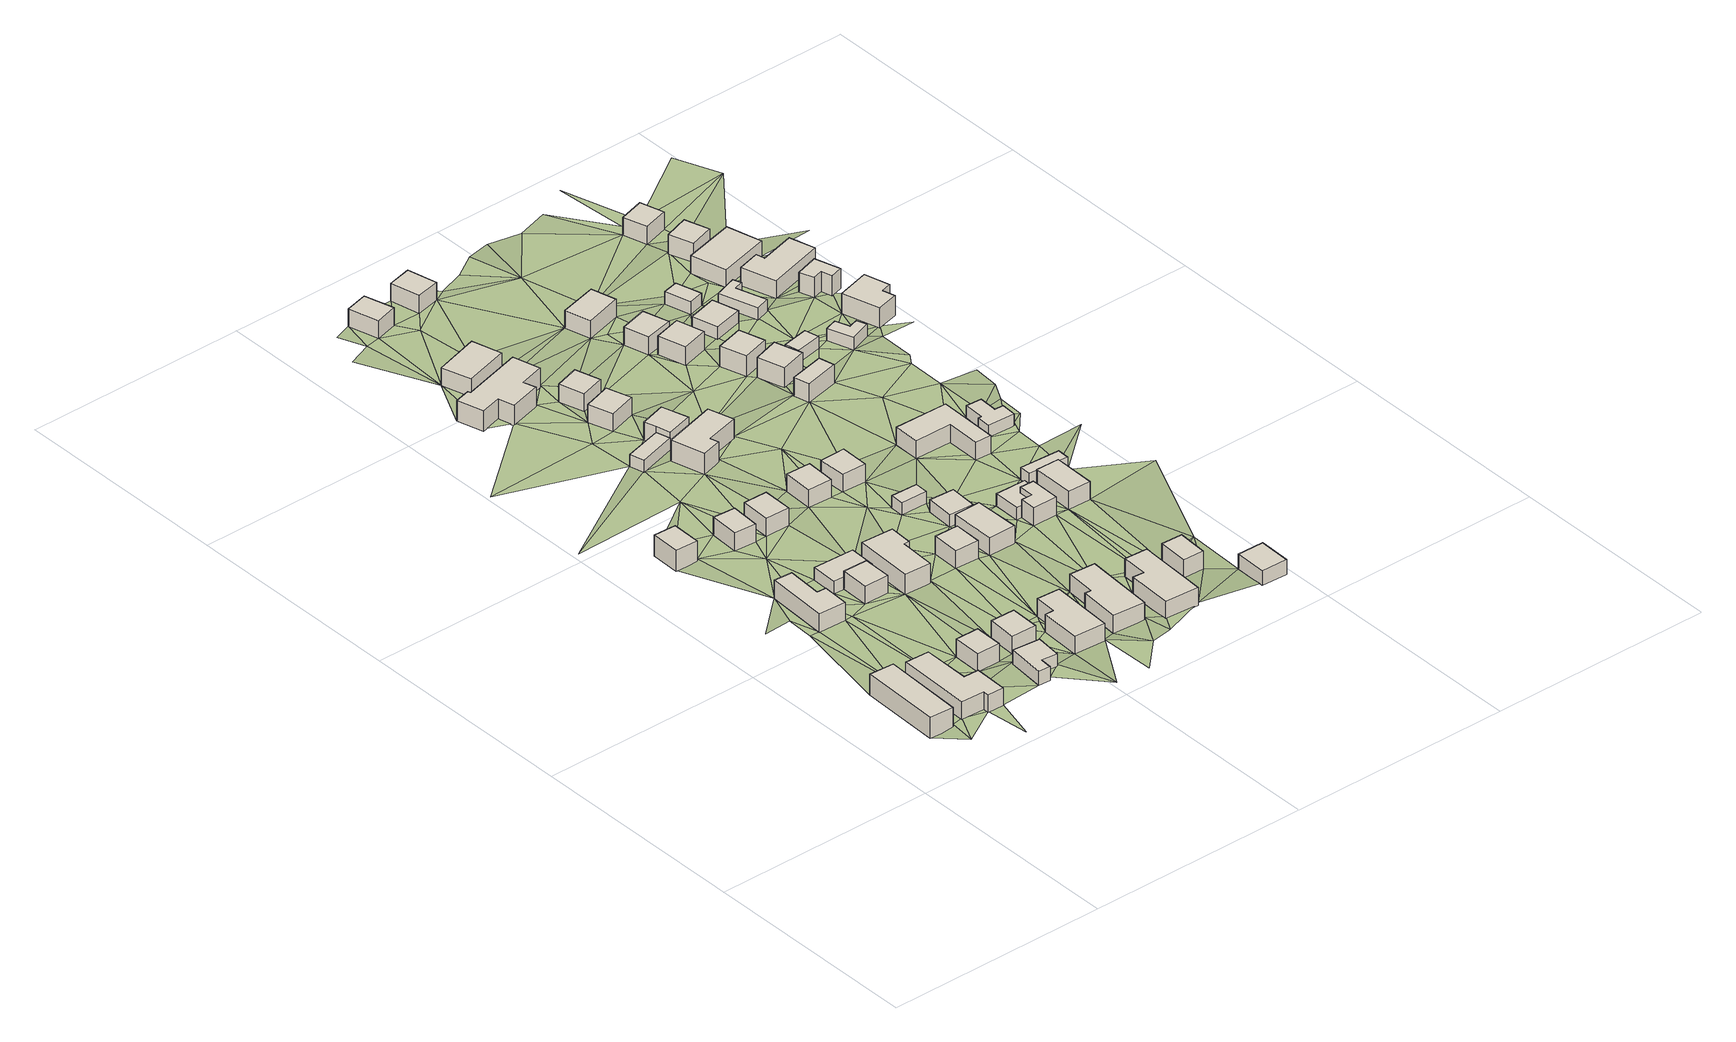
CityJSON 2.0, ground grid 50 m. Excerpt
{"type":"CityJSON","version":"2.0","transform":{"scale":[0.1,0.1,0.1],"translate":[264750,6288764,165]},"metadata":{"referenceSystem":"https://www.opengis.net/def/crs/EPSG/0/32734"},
"CityObjects":{
"building1":{"type":"Building","attributes":{"address":"107 Palm Lane Mamre 7347 Cape Town","building":"house","building:levels":"1","building_height":4.1,"roof_height":171.51,"ground_height":167.41,"plus_code":"4FRWFFP8+4WX"},"geometry":[{"type":"Solid","lod":"1","boundaries":[[[[0,1,2,3]],[[1,4,5,2]],[[4,6,7,5]],[[6,0,3,7]],[[3,2,5,7]],[[6,4,1,0]]]]}]},
"building2":{"type":"Building","attributes":{"address":"109 Palm Lane Mamre 7347 Cape Town","building":"house","building:levels":"1","building_height":4.1,"roof_height":171.51,"ground_height":167.41,"plus_code":"4FRWFFP8+4XW"},"geometry":[{"type":"Solid","lod":"1","boundaries":[[[[8,9,10,11]],[[9,12,13,10]],[[12,14,15,13]],[[14,16,17,15]],[[16,18,19,17]],[[18,20,21,19]],[[20,22,23,21]],[[22,8,11,23]],[[11,10,13,15,17,19,21,23]],[[22,20,18,16,14,12,9,8]]]]}]},
"building3":{"type":"Building","attributes":{"address":"96 Palm Lane Mamre 7347 Cape Town","building":"house","building:levels":"1","building_height":4.1,"roof_height":171.38,"ground_height":167.28,"plus_code":"4FRWFFP8+7XP"},"geometry":[{"type":"Solid","lod":"1","boundaries":[[[[24,25,26,27]],[[25,28,29,26]],[[28,30,31,29]],[[30,32,33,31]],[[32,34,35,33]],[[34,24,27,35]],[[27,26,29,31,33,35]],[[34,32,30,28,25,24]]]]}]},
"building4":{"type":"Building","attributes":{"address":"27 Olyf Lane Mamre 7347 Cape Town","building":"house","building:levels":"1","building_height":4.1,"roof_height":171.27,"ground_height":167.17,"plus_code":"4FRWFFP8+9WQ"},"geometry":[{"type":"Solid","lod":"1","boundaries":[[[[36,37,38,39]],[[37,40,41,38]],[[40,42,43,41]],[[42,36,39,43]],[[39,38,41,43]],[[42,40,37,36]]]]}]},
"building5":{"type":"Building","attributes":{"address":"111 Palm Lane Mamre 7347 Cape Town","building":"house","building:levels":"1","building_height":4.1,"roof_height":171.51,"ground_height":167.41,"plus_code":"4FRWFFP9+524"},"geometry":[{"type":"Solid","lod":"1","boundaries":[[[[44,45,46,47]],[[45,48,49,46]],[[48,50,51,49]],[[50,44,47,51]],[[47,46,49,51]],[[50,48,45,44]]]]}]},
"building6":{"type":"Building","attributes":{"building":"cabin","building:levels":"1","building_height":2.8,"roof_height":170.84,"ground_height":168.04,"plus_code":"4FRWFFP9+43C"},"geometry":[{"type":"Solid","lod":"1","boundaries":[[[[52,53,54,55]],[[53,56,57,54]],[[56,58,59,57]],[[58,60,61,59]],[[60,62,63,61]],[[62,52,55,63]],[[55,54,57,59,61,63]],[[62,60,58,56,53,52]]]]}]},
"building7":{"type":"Building","attributes":{"address":"98 Palm Lane Mamre 7347 Cape Town","building":"house","building:levels":"1","building_height":4.1,"roof_height":171.38,"ground_height":167.28,"plus_code":"4FRWFFP9+728"},"geometry":[{"type":"Solid","lod":"1","boundaries":[[[[64,65,66,67]],[[65,68,69,66]],[[68,70,71,69]],[[70,64,67,71]],[[67,66,69,71]],[[70,68,65,64]]]]}]},
"building8":{"type":"Building","attributes":{"address":"113 Palm Lane Mamre 7347 Cape Town","building":"house","building:levels":"1","building_height":4.1,"roof_height":172.14,"ground_height":168.04,"plus_code":"4FRWFFP9+533"},"geometry":[{"type":"Solid","lod":"1","boundaries":[[[[72,73,74,75]],[[73,76,77,74]],[[76,78,79,77]],[[78,72,75,79]],[[75,74,77,79]],[[78,76,73,72]]]]}]},
"building9":{"type":"Building","attributes":{"address":"25 Olyf Lane Mamre 7347 Cape Town","building":"house","building:levels":"1","building_height":4.1,"roof_height":171.27,"ground_height":167.17,"plus_code":"4FRWFFP9+92C"},"geometry":[{"type":"Solid","lod":"1","boundaries":[[[[80,81,82,83]],[[81,84,85,82]],[[84,86,87,85]],[[86,80,83,87]],[[83,82,85,87]],[[86,84,81,80]]]]}]},
"building10":{"type":"Building","attributes":{"building":"cabin","building:levels":"1","building_height":2.8,"roof_height":170.08,"ground_height":167.28,"plus_code":"4FRWFFP9+72P"},"geometry":[{"type":"Solid","lod":"1","boundaries":[[[[88,89,90,91]],[[89,92,93,90]],[[92,94,95,93]],[[94,96,97,95]],[[96,98,99,97]],[[98,88,91,99]],[[91,90,93,95,97,99]],[[98,96,94,92,89,88]]]]}]},
"building11":{"type":"Building","attributes":{"address":"100 Palm Lane Mamre 7347 Cape Town","building":"house","building:levels":"1","building_height":4.1,"roof_height":171.88,"ground_height":167.78,"plus_code":"4FRWFFP9+733"},"geometry":[{"type":"Solid","lod":"1","boundaries":[[[[100,101,102,103]],[[101,104,105,102]],[[104,106,107,105]],[[106,108,109,107]],[[108,110,111,109]],[[110,100,103,111]],[[103,102,105,107,109,111]],[[110,108,106,104,101,100]]]]}]},
"building12":{"type":"Building","attributes":{"address":"23 Olyf Lane Mamre 7347 Cape Town","building":"house","building:levels":"1","building_height":4.1,"roof_height":171.27,"ground_height":167.17,"plus_code":"4FRWFFP9+92G"},"geometry":[{"type":"Solid","lod":"1","boundaries":[[[[112,113,114,115]],[[113,116,117,114]],[[116,118,119,117]],[[118,112,115,119]],[[115,114,117,119]],[[118,116,113,112]]]]}]},
"building13":{"type":"Building","attributes":{"address":"115 Palm Lane Mamre 7347 Cape Town","building":"house","building:levels":"1","building_height":4.1,"roof_height":172.14,"ground_height":168.04,"plus_code":"4FRWFFP9+44C"},"geometry":[{"type":"Solid","lod":"1","boundaries":[[[[120,121,122,123]],[[121,124,125,122]],[[124,126,127,125]],[[126,128,129,127]],[[128,130,131,129]],[[130,120,123,131]],[[123,122,125,127,129,131]],[[130,128,126,124,121,120]]]]}]},
"building14":{"type":"Building","attributes":{"building":"cabin","building:levels":"1","building_height":2.8,"roof_height":169.62,"ground_height":166.82,"plus_code":"4FRWFFP9+F2P"},"geometry":[{"type":"Solid","lod":"1","boundaries":[[[[132,133,134,135]],[[133,136,137,134]],[[136,138,139,137]],[[138,132,135,139]],[[135,134,137,139]],[[138,136,133,132]]]]}]},
"building15":{"type":"Building","attributes":{"address":"4 Olyf Lane Mamre 7347 Cape Town","building":"house","building:levels":"1","building_height":4.1,"roof_height":170.64,"ground_height":166.54,"plus_code":"4FRWFFP8+HXW"},"geometry":[{"type":"Solid","lod":"1","boundaries":[[[[140,141,142,143]],[[141,144,145,142]],[[144,146,147,145]],[[146,148,149,147]],[[148,150,151,149]],[[150,152,153,151]],[[152,154,155,153]],[[154,156,157,155]],[[156,158,159,157]],[[158,140,143,159]],[[143,142,145,147,149,151,153,155,157,159]],[[158,156,154,152,150,148,146,144,141,140]]]]}]},
"building16":{"type":"Building","attributes":{"address":"102 Palm Lane Mamre 7347 Cape Town","building":"house","building:levels":"1","building_height":4.1,"roof_height":171.88,"ground_height":167.78,"plus_code":"4FRWFFP9+743"},"geometry":[{"type":"Solid","lod":"1","boundaries":[[[[160,161,162,163]],[[161,164,165,162]],[[164,166,167,165]],[[166,160,163,167]],[[163,162,165,167]],[[166,164,161,160]]]]}]},
"building17":{"type":"Building","attributes":{"address":"117 Palm Lane Mamre 7347 Cape Town","building":"house","building:levels":"1","building_height":4.1,"roof_height":172.14,"ground_height":168.04,"plus_code":"4FRWFFP9+45C"},"geometry":[{"type":"Solid","lod":"1","boundaries":[[[[168,169,170,171]],[[169,172,173,170]],[[172,174,175,173]],[[174,176,177,175]],[[176,178,179,177]],[[178,168,171,179]],[[171,170,173,175,177,179]],[[178,176,174,172,169,168]]]]}]},
"building18":{"type":"Building","attributes":{"address":"2 Olyf Lane Mamre 7347 Cape Town","building":"house","building:levels":"1","building_height":4.1,"roof_height":170.64,"ground_height":166.54,"plus_code":"4FRWFFP8+JXQ"},"geometry":[{"type":"Solid","lod":"1","boundaries":[[[[180,181,182,183]],[[181,184,185,182]],[[184,186,187,185]],[[186,180,183,187]],[[183,182,185,187]],[[186,184,181,180]]]]}]},
"building19":{"type":"Building","attributes":{"address":"21 Olyf Lane Mamre 7347 Cape Town","building":"house","building:levels":"1","building_height":4.1,"roof_height":171.82,"ground_height":167.72,"plus_code":"4FRWFFP9+93G"},"geometry":[{"type":"Solid","lod":"1","boundaries":[[[[188,189,190,191]],[[189,192,193,190]],[[192,194,195,193]],[[194,188,191,195]],[[191,190,193,195]],[[194,192,189,188]]]]}]},
"building20":{"type":"Building","attributes":{"address":"8 Olyf Lane Mamre 7347 Cape Town","building":"house","building:levels":"1","building_height":4.1,"roof_height":170.92,"ground_height":166.82,"plus_code":"4FRWFFP9+G2Q"},"geometry":[{"type":"Solid","lod":"1","boundaries":[[[[196,197,198,199]],[[197,200,201,198]],[[200,202,203,201]],[[202,196,199,203]],[[199,198,201,203]],[[202,200,197,196]]]]}]},
"building21":{"type":"Building","attributes":{"address":"12 Olyf Lane Mamre 7347 Cape Town","building":"house","building:levels":"1","building_height":4.1,"roof_height":171.87,"ground_height":167.77,"plus_code":"4FRWFFP9+F37"},"geometry":[{"type":"Solid","lod":"1","boundaries":[[[[204,205,206,207]],[[205,208,209,206]],[[208,210,211,209]],[[210,212,213,211]],[[212,214,215,213]],[[214,204,207,215]],[[207,206,209,211,213,215]],[[214,212,210,208,205,204]]]]}]},
"building22":{"type":"Building","attributes":{"address":"10 Olyf Lane Mamre 7347 Cape Town","building":"house","building:levels":"1","building_height":4.1,"roof_height":170.92,"ground_height":166.82,"plus_code":"4FRWFFP9+F3R"},"geometry":[{"type":"Solid","lod":"1","boundaries":[[[[133,132,216,217]],[[132,218,219,216]],[[218,220,221,219]],[[220,222,223,221]],[[222,133,217,223]],[[217,216,219,221,223]],[[222,220,218,132,133]]]]}]},
"building23":{"type":"Building","attributes":{"address":"10 Manna Lane Mamre 7347 Cape Town","building":"house","building:levels":"1","building_height":4.1,"roof_height":170.46,"ground_height":166.36,"plus_code":"4FRWFFP8+PXG"},"geometry":[{"type":"Solid","lod":"1","boundaries":[[[[224,225,226,227]],[[225,228,229,226]],[[228,230,231,229]],[[230,224,227,231]],[[227,226,229,231]],[[230,228,225,224]]]]}]},
"building24":{"type":"Building","attributes":{"address":"6 Olyf Lane Mamre 7347 Cape Town","building":"house","building:levels":"1","building_height":4.1,"roof_height":170.64,"ground_height":166.54,"plus_code":"4FRWFFP9+H29"},"geometry":[{"type":"Solid","lod":"1","boundaries":[[[[232,233,234,235]],[[233,236,237,234]],[[236,238,239,237]],[[238,232,235,239]],[[235,234,237,239]],[[238,236,233,232]]]]}]},
"building25":{"type":"Building","attributes":{"address":"104 Palm Lane Mamre 7347 Cape Town","building":"house","building:levels":"1","building_height":4.1,"roof_height":171.88,"ground_height":167.78,"plus_code":"4FRWFFP9+745"},"geometry":[{"type":"Solid","lod":"1","boundaries":[[[[240,241,242,243]],[[241,244,245,242]],[[244,246,247,245]],[[246,240,243,247]],[[243,242,245,247]],[[246,244,241,240]]]]}]},
"building26":{"type":"Building","attributes":{"address":"119 Palm Lane Mamre 7347 Cape Town","building":"house","building:levels":"1","building_height":4.1,"roof_height":172.67,"ground_height":168.57,"plus_code":"4FRWFFP9+459"},"geometry":[{"type":"Solid","lod":"1","boundaries":[[[[248,249,250,251]],[[249,252,253,250]],[[252,254,255,253]],[[254,256,257,255]],[[256,258,259,257]],[[258,248,251,259]],[[251,250,253,255,257,259]],[[258,256,254,252,249,248]]]]}]},
"building27":{"type":"Building","attributes":{"building":"cabin","building:levels":"1","building_height":2.8,"roof_height":170.52,"ground_height":167.72,"plus_code":"4FRWFFP9+84G"},"geometry":[{"type":"Solid","lod":"1","boundaries":[[[[260,261,262,263]],[[261,264,265,262]],[[264,266,267,265]],[[266,260,263,267]],[[263,262,265,267]],[[266,264,261,260]]]]}]},
"building28":{"type":"Building","attributes":{"address":"19 Olyf Lane Mamre 7347 Cape Town","building":"house","building:levels":"1","building_height":4.1,"roof_height":171.82,"ground_height":167.72,"plus_code":"4FRWFFP9+94F"},"geometry":[{"type":"Solid","lod":"1","boundaries":[[[[268,269,270,271]],[[269,272,273,270]],[[272,274,275,273]],[[274,268,271,275]],[[271,270,273,275]],[[274,272,269,268]]]]}]},
"building29":{"type":"Building","attributes":{"building":"cabin","building:levels":"1","building_height":2.8,"roof_height":170.52,"ground_height":167.72,"plus_code":"4FRWFFP9+75R"},"geometry":[{"type":"Solid","lod":"1","boundaries":[[[[276,277,278,279]],[[277,280,281,278]],[[280,282,283,281]],[[282,276,279,283]],[[279,278,281,283]],[[282,280,277,276]]]]}]},
"building30":{"type":"Building","attributes":{"address":"8 Manna Lane Mamre 7347 Cape Town","building":"house","building:levels":"1","building_height":4.1,"roof_height":170.46,"ground_height":166.36,"plus_code":"4FRWFFP9+P2P"},"geometry":[{"type":"Solid","lod":"1","boundaries":[[[[284,285,286,287]],[[285,288,289,286]],[[288,290,291,289]],[[290,284,287,291]],[[287,286,289,291]],[[290,288,285,284]]]]}]},
"building31":{"type":"Building","attributes":{"address":"106 Palm Lane Mamre 7347 Cape Town","building":"house","building:levels":"1","building_height":4.1,"roof_height":172.44,"ground_height":168.34,"plus_code":"4FRWFFP9+66R"},"geometry":[{"type":"Solid","lod":"1","boundaries":[[[[292,293,294,295]],[[293,296,297,294]],[[296,298,299,297]],[[298,300,301,299]],[[300,302,303,301]],[[302,292,295,303]],[[295,294,297,299,301,303]],[[302,300,298,296,293,292]]]]}]},
"building32":{"type":"Building","attributes":{"address":"121 Palm Lane Mamre 7347 Cape Town","building":"house","building:levels":"1","building_height":4.1,"roof_height":172.67,"ground_height":168.57,"plus_code":"4FRWFFP9+46Q"},"geometry":[{"type":"Solid","lod":"1","boundaries":[[[[304,305,306,307]],[[305,308,309,306]],[[308,310,311,309]],[[310,304,307,311]],[[307,306,309,311]],[[310,308,305,304]]]]}]},
"building33":{"type":"Building","attributes":{"building":"cabin","building:levels":"1","building_height":2.8,"roof_height":171.14,"ground_height":168.34,"plus_code":"4FRWFFP9+759"},"geometry":[{"type":"Solid","lod":"1","boundaries":[[[[292,312,313,314]],[[312,315,316,313]],[[315,317,318,316]],[[317,298,319,318]],[[298,296,320,319]],[[296,293,321,320]],[[293,292,314,321]],[[314,313,316,318,319,320,321]],[[293,296,298,317,315,312,292]]]]}]},
"building34":{"type":"Building","attributes":{"building":"cabin","building:levels":"1","building_height":2.8,"roof_height":172.5,"ground_height":169.7,"plus_code":"4FRWFFP9+37W"},"geometry":[{"type":"Solid","lod":"1","boundaries":[[[[322,323,324,325]],[[323,326,327,324]],[[326,328,329,327]],[[328,322,325,329]],[[325,324,327,329]],[[328,326,323,322]]]]}]},
"building35":{"type":"Building","attributes":{"address":"108 Palm Lane Mamre 7347 Cape Town","building":"house","building:levels":"1","building_height":4.1,"roof_height":172.44,"ground_height":168.34,"plus_code":"4FRWFFP9+765"},"geometry":[{"type":"Solid","lod":"1","boundaries":[[[[330,331,332,333]],[[331,334,335,332]],[[334,336,337,335]],[[336,330,333,337]],[[333,332,335,337]],[[336,334,331,330]]]]}]},
"building36":{"type":"Building","attributes":{"address":"3 Olyf Lane Mamre 7347 Cape Town","building":"house","building:levels":"1","building_height":4.1,"roof_height":171.38,"ground_height":167.28,"plus_code":"4FRWFFP9+J4F"},"geometry":[{"type":"Solid","lod":"1","boundaries":[[[[338,339,340,341]],[[339,342,343,340]],[[342,344,345,343]],[[344,338,341,345]],[[341,340,343,345]],[[344,342,339,338]]]]}]},
"building37":{"type":"Building","attributes":{"address":"17 Olyf Lane Mamre 7347 Cape Town","building":"house","building:levels":"1","building_height":4.1,"roof_height":172.4,"ground_height":168.3,"plus_code":"4FRWFFP9+86V"},"geometry":[{"type":"Solid","lod":"1","boundaries":[[[[346,347,348,349]],[[347,350,351,348]],[[350,352,353,351]],[[352,354,355,353]],[[354,356,357,355]],[[356,346,349,357]],[[349,348,351,353,355,357]],[[356,354,352,350,347,346]]]]}]},
"building38":{"type":"Building","attributes":{"address":"5 Olyf Lane Mamre 7347 Cape Town","building":"house","building:levels":"1","building_height":4.1,"roof_height":171.38,"ground_height":167.28,"plus_code":"4FRWFFP9+H4P"},"geometry":[{"type":"Solid","lod":"1","boundaries":[[[[358,359,360,361]],[[359,362,363,360]],[[362,364,365,363]],[[364,358,361,365]],[[361,360,363,365]],[[364,362,359,358]]]]}]},
"building39":{"type":"Building","attributes":{"address":"7 Olyf Lane Mamre 7347 Cape Town","building":"house","building:levels":"1","building_height":4.1,"roof_height":171.63,"ground_height":167.53,"plus_code":"4FRWFFP9+H49"},"geometry":[{"type":"Solid","lod":"1","boundaries":[[[[366,367,368,369]],[[367,370,371,368]],[[370,372,373,371]],[[372,366,369,373]],[[369,368,371,373]],[[372,370,367,366]]]]}]},
"building40":{"type":"Building","attributes":{"building":"cabin","building:levels":"1","building_height":2.8,"roof_height":171.14,"ground_height":168.34,"plus_code":"4FRWFFP9+76Q"},"geometry":[{"type":"Solid","lod":"1","boundaries":[[[[374,375,376,377]],[[375,378,379,376]],[[378,380,381,379]],[[380,374,377,381]],[[377,376,379,381]],[[380,378,375,374]]]]}]},
"building41":{"type":"Building","attributes":{"building":"yes","building:levels":"1","building_height":4.1,"roof_height":172.41,"ground_height":168.31,"plus_code":"4FRWFFP9+F58"},"geometry":[{"type":"Solid","lod":"1","boundaries":[[[[382,383,384,385]],[[383,386,387,384]],[[386,388,389,387]],[[388,382,385,389]],[[385,384,387,389]],[[388,386,383,382]]]]}]},
"building42":{"type":"Building","attributes":{"address":"9 Olyf Lane Mamre 7347 Cape Town","building":"house","building:levels":"1","building_height":4.1,"roof_height":172.19,"ground_height":168.09,"plus_code":"4FRWFFP9+G5F"},"geometry":[{"type":"Solid","lod":"1","boundaries":[[[[390,391,392,393]],[[391,394,395,392]],[[394,396,397,395]],[[396,390,393,397]],[[393,392,395,397]],[[396,394,391,390]]]]}]},
"building43":{"type":"Building","attributes":{"address":"11 Olyf Lane Mamre 7347 Cape Town","building":"house","building:levels":"1","building_height":4.1,"roof_height":172.19,"ground_height":168.09,"plus_code":"4FRWFFP9+F5W"},"geometry":[{"type":"Solid","lod":"1","boundaries":[[[[398,399,400,401]],[[399,402,403,400]],[[402,404,405,403]],[[404,398,401,405]],[[401,400,403,405]],[[404,402,399,398]]]]}]},
"building44":{"type":"Building","attributes":{"building":"cabin","building:levels":"1","building_height":2.8,"roof_height":170.62,"ground_height":167.82,"plus_code":"4FRWFFP9+H59"},"geometry":[{"type":"Solid","lod":"1","boundaries":[[[[406,407,408,409]],[[407,410,411,408]],[[410,412,413,411]],[[412,406,409,413]],[[409,408,411,413]],[[412,410,407,406]]]]}]},
"building45":{"type":"Building","attributes":{"building":"cabin","building:levels":"1","building_height":2.8,"roof_height":171.1,"ground_height":168.3,"plus_code":"4FRWFFP9+976"},"geometry":[{"type":"Solid","lod":"1","boundaries":[[[[414,415,416,417]],[[415,418,419,416]],[[418,420,421,419]],[[420,422,423,421]],[[422,424,425,423]],[[424,426,427,425]],[[426,428,429,427]],[[428,414,417,429]],[[417,416,419,421,423,425,427,429]],[[428,426,424,422,420,418,415,414]]]]}]},
"building46":{"type":"Building","attributes":{"building":"cabin","building:levels":"1","building_height":2.8,"roof_height":170.89,"ground_height":168.09,"plus_code":"4FRWFFP9+G63"},"geometry":[{"type":"Solid","lod":"1","boundaries":[[[[430,431,432,433]],[[431,434,435,432]],[[434,436,437,435]],[[436,430,433,437]],[[433,432,435,437]],[[436,434,431,430]]]]}]},
"building47":{"type":"Building","attributes":{"building":"cabin","building:levels":"1","building_height":2.8,"roof_height":170.62,"ground_height":167.82,"plus_code":"4FRWFFP9+H5X"},"geometry":[{"type":"Solid","lod":"1","boundaries":[[[[438,439,440,441]],[[439,442,443,440]],[[442,444,445,443]],[[444,438,441,445]],[[441,440,443,445]],[[444,442,439,438]]]]}]},
"building48":{"type":"Building","attributes":{"building":"cabin","building:levels":"1","building_height":2.8,"roof_height":170.62,"ground_height":167.82,"plus_code":"4FRWFFP9+H67"},"geometry":[{"type":"Solid","lod":"1","boundaries":[[[[446,447,448,449]],[[447,450,451,448]],[[450,452,453,451]],[[452,454,455,453]],[[454,456,457,455]],[[456,446,449,457]],[[449,448,451,453,455,457]],[[456,454,452,450,447,446]]]]}]},
"building49":{"type":"Building","attributes":{"building":"cabin","building:levels":"1","building_height":2.8,"roof_height":170.89,"ground_height":168.09,"plus_code":"4FRWFFP9+F7R"},"geometry":[{"type":"Solid","lod":"1","boundaries":[[[[458,459,460,461]],[[459,462,463,460]],[[462,464,465,463]],[[464,466,467,465]],[[466,468,469,467]],[[468,458,461,469]],[[461,460,463,465,467,469]],[[468,466,464,462,459,458]]]]}]},
"building50":{"type":"Building","attributes":{"address":"14 Dove Lane Mamre 7347 Cape Town","building":"house","building:levels":"1","building_height":4.1,"roof_height":171.92,"ground_height":167.82,"plus_code":"4FRWFFP9+J76"},"geometry":[{"type":"Solid","lod":"1","boundaries":[[[[470,471,472,473]],[[471,474,475,472]],[[474,476,477,475]],[[476,470,473,477]],[[473,472,475,477]],[[476,474,471,470]]]]}]},
"building51":{"type":"Building","attributes":{"address":"12 Dove Lane Mamre 7347 Cape Town","building":"house","building:levels":"1","building_height":4.1,"roof_height":171.92,"ground_height":167.82,"plus_code":"4FRWFFP9+J6X"},"geometry":[{"type":"Solid","lod":"1","boundaries":[[[[478,479,480,481]],[[479,482,483,480]],[[482,484,485,483]],[[484,478,481,485]],[[481,480,483,485]],[[484,482,479,478]]]]}]},
"building52":{"type":"Building","attributes":{"address":"10 Dove Lane Mamre 7347 Cape Town","building":"house","building:levels":"1","building_height":4.1,"roof_height":171.62,"ground_height":167.52,"plus_code":"4FRWFFP9+M6P"},"geometry":[{"type":"Solid","lod":"1","boundaries":[[[[486,487,488,489]],[[487,490,491,488]],[[490,492,493,491]],[[492,486,489,493]],[[489,488,491,493]],[[492,490,487,486]]]]}]},
"building53":{"type":"Building","attributes":{"address":"20 Dove Lane Mamre 7347 Cape Town","building":"house","building:levels":"1","building_height":4.1,"roof_height":172.74,"ground_height":168.64,"plus_code":"4FRWFFP9+G79"},"geometry":[{"type":"Solid","lod":"1","boundaries":[[[[494,495,496,497]],[[495,498,499,496]],[[498,500,501,499]],[[500,502,503,501]],[[502,504,505,503]],[[504,494,497,505]],[[497,496,499,501,503,505]],[[504,502,500,498,495,494]]]]}]},
"building54":{"type":"Building","attributes":{"address":"16 Dove Lane Mamre 7347 Cape Town","building":"house","building:levels":"1","building_height":4.1,"roof_height":171.92,"ground_height":167.82,"plus_code":"4FRWFFP9+H7M"},"geometry":[{"type":"Solid","lod":"1","boundaries":[[[[506,507,508,509]],[[507,510,511,508]],[[510,512,513,511]],[[512,514,515,513]],[[514,516,517,515]],[[516,506,509,517]],[[509,508,511,513,515,517]],[[516,514,512,510,507,506]]]]}]},
"building55":{"type":"Building","attributes":{"address":"18 Dove Lane Mamre 7347 Cape Town","building":"house","building:levels":"1","building_height":4.1,"roof_height":172.74,"ground_height":168.64,"plus_code":"4FRWFFP9+H74"},"geometry":[{"type":"Solid","lod":"1","boundaries":[[[[518,519,520,521]],[[519,522,523,520]],[[522,524,525,523]],[[524,526,527,525]],[[526,528,529,527]],[[528,518,521,529]],[[521,520,523,525,527,529]],[[528,526,524,522,519,518]]]]}]},
"terrain1":{"type":"TINRelief","geometry":[{"type":"CompositeSurface","lod":"1","boundaries":[[[530,531,532]],[[531,530,533]],[[530,534,533]],[[533,8,531]],[[8,535,531]],[[4,535,536]],[[534,537,533]],[[534,538,539]],[[8,22,535]],[[540,536,535]],[[541,536,540]],[[18,542,20]],[[542,22,20]],[[32,543,541]],[[535,544,540]],[[544,535,22]],[[541,540,32]],[[18,50,542]],[[18,539,56]],[[22,542,48]],[[48,542,50]],[[544,22,545]],[[545,22,48]],[[546,547,32]],[[548,50,18]],[[18,56,548]],[[549,544,545]],[[30,550,549]],[[50,548,44]],[[551,546,32]],[[549,545,68]],[[30,551,32]],[[30,549,552]],[[549,68,552]],[[72,44,548]],[[545,48,104]],[[553,546,86]],[[554,555,556]],[[96,30,552]],[[551,80,546]],[[45,44,78]],[[553,557,42]],[[30,96,551]],[[86,546,80]],[[78,44,72]],[[104,48,45]],[[552,68,65]],[[558,554,556]],[[68,545,104]],[[72,548,559]],[[104,45,78]],[[557,560,561]],[[551,81,80]],[[72,559,73]],[[553,86,557]],[[121,554,558]],[[70,68,104]],[[559,554,121]],[[551,96,94]],[[136,561,560]],[[121,73,559]],[[118,81,551]],[[104,562,70]],[[562,64,70]],[[78,563,104]],[[84,557,86]],[[121,120,73]],[[558,564,121]],[[78,76,563]],[[84,81,118]],[[76,73,120]],[[565,566,136]],[[566,565,567]],[[112,118,551]],[[562,104,568]],[[94,112,551]],[[116,84,118]],[[557,84,116]],[[76,120,569]],[[562,568,94]],[[76,569,128]],[[569,120,130]],[[128,569,130]],[[563,76,160]],[[76,128,160]],[[568,570,94]],[[116,210,557]],[[567,571,572]],[[573,574,564]],[[150,575,181]],[[560,557,210]],[[576,563,577]],[[112,94,188]],[[184,575,578]],[[116,113,210]],[[178,564,574]],[[563,166,577]],[[178,176,564]],[[181,575,184]],[[188,113,112]],[[166,563,160]],[[176,126,564]],[[210,208,560]],[[565,200,567]],[[570,577,166]],[[94,570,579]],[[565,136,222]],[[128,126,172]],[[128,161,160]],[[580,181,581]],[[579,188,94]],[[582,178,574]],[[208,132,560]],[[210,113,583]],[[113,188,583]],[[584,567,200]],[[585,184,578]],[[136,133,222]],[[172,126,176]],[[200,565,202]],[[240,128,172]],[[240,161,128]],[[565,222,202]],[[574,586,582]],[[172,176,174]],[[181,230,581]],[[210,583,587]],[[166,588,570]],[[589,581,228]],[[586,590,582]],[[200,236,584]],[[228,581,230]],[[570,261,579]],[[189,188,579]],[[584,591,592]],[[236,200,593]],[[594,230,181]],[[246,166,164]],[[164,161,240]],[[585,186,184]],[[196,202,222]],[[261,570,588]],[[208,595,132]],[[236,591,584]],[[256,582,590]],[[200,197,593]],[[181,180,594]],[[166,246,588]],[[586,596,590]],[[240,246,164]],[[189,579,272]],[[172,597,240]],[[256,598,582]],[[587,583,599]],[[587,600,601]],[[222,602,196]],[[579,261,260]],[[189,603,604]],[[172,598,597]],[[189,272,603]],[[604,599,583]],[[591,236,233]],[[132,595,605]],[[593,197,606]],[[224,230,594]],[[274,272,579]],[[579,260,274]],[[588,282,261]],[[197,196,606]],[[252,598,256]],[[600,587,599]],[[595,602,605]],[[604,603,599]],[[252,256,254]],[[588,246,607]],[[282,264,261]],[[225,224,288]],[[266,274,260]],[[594,290,224]],[[598,252,608]],[[300,597,598]],[[607,609,588]],[[610,599,603]],[[196,602,611]],[[611,606,196]],[[180,284,594]],[[585,591,342]],[[264,282,612]],[[288,224,290]],[[186,585,339]],[[339,180,186]],[[595,611,602]],[[597,317,607]],[[342,591,233]],[[612,266,264]],[[608,252,249]],[[597,300,317]],[[304,249,596]],[[598,608,302]],[[609,607,315]],[[290,594,284]],[[606,362,233]],[[300,598,302]],[[612,609,315]],[[315,607,317]],[[347,274,266]],[[305,304,596]],[[613,595,600]],[[317,300,298]],[[274,346,610]],[[600,599,614]],[[339,284,180]],[[266,612,347]],[[310,249,304]],[[610,614,599]],[[364,606,611]],[[339,585,342]],[[336,608,249]],[[323,305,596]],[[596,615,323]],[[347,346,274]],[[342,233,362]],[[390,611,595]],[[310,336,249]],[[364,362,606]],[[302,608,336]],[[374,612,315]],[[285,284,616]],[[346,614,610]],[[613,600,614]],[[612,352,347]],[[292,302,617]],[[617,302,336]],[[613,404,595]],[[390,595,404]],[[336,292,617]],[[374,315,312]],[[364,611,618]],[[308,619,310]],[[374,352,612]],[[310,330,336]],[[308,305,619]],[[619,305,323]],[[396,618,611]],[[292,336,334]],[[312,292,334]],[[620,342,362]],[[616,284,621]],[[310,619,330]],[[611,390,396]],[[284,339,621]],[[364,618,372]],[[375,312,334]],[[312,375,374]],[[622,347,352]],[[350,347,622]],[[620,344,342]],[[358,364,372]],[[620,362,359]],[[616,621,623]],[[331,375,334]],[[613,624,404]],[[618,396,625]],[[374,354,352]],[[352,350,622]],[[614,346,626]],[[372,370,358]],[[339,338,621]],[[344,620,359]],[[624,613,382]],[[375,331,378]],[[627,390,404]],[[623,621,628]],[[330,378,331]],[[356,626,346]],[[625,396,629]],[[354,374,630]],[[626,631,614]],[[358,370,410]],[[627,404,632]],[[633,624,382]],[[410,370,625]],[[630,374,380]],[[634,330,619]],[[444,359,358]],[[635,625,629]],[[428,426,354]],[[426,356,354]],[[344,359,442]],[[635,410,625]],[[344,442,338]],[[444,358,410]],[[636,628,621]],[[428,354,637]],[[382,431,633]],[[632,430,627]],[[632,633,431]],[[634,378,330]],[[430,632,431]],[[637,354,630]],[[356,426,422]],[[444,442,359]],[[426,424,422]],[[638,635,629]],[[627,639,629]],[[431,382,434]],[[430,639,627]],[[442,439,338]],[[462,382,631]],[[626,356,640]],[[641,428,637]],[[444,410,407]],[[380,378,642]],[[643,636,621]],[[631,626,644]],[[640,356,422]],[[338,490,621]],[[380,642,630]],[[629,645,638]],[[645,629,639]],[[639,430,436]],[[462,434,382]],[[646,420,418]],[[438,444,407]],[[420,640,422]],[[647,641,637]],[[646,641,647]],[[462,631,644]],[[644,626,640]],[[638,456,407]],[[648,338,439]],[[407,456,438]],[[649,420,646]],[[459,436,434]],[[638,645,456]],[[646,647,649]],[[621,490,643]],[[434,462,459]],[[639,436,458]],[[645,639,650]],[[651,439,438]],[[652,640,420]],[[458,436,459]],[[652,420,649]],[[470,438,456]],[[338,648,492]],[[492,490,338]],[[653,462,644]],[[651,438,470]],[[439,651,476]],[[470,456,454]],[[452,450,650]],[[639,458,498]],[[650,639,524]],[[654,462,653]],[[640,652,655]],[[458,468,466]],[[439,476,648]],[[654,464,462]],[[452,650,516]],[[476,651,470]],[[490,656,643]],[[514,454,452]],[[454,514,470]],[[639,498,524]],[[458,466,498]],[[452,516,514]],[[466,464,657]],[[524,516,650]],[[654,657,464]],[[648,476,658]],[[657,498,466]],[[514,512,470]],[[490,659,656]],[[516,524,522]],[[657,654,660]],[[476,474,658]],[[478,492,648]],[[498,661,524]],[[662,470,512]],[[663,516,522]],[[490,487,659]],[[524,661,664]],[[478,486,492]],[[498,665,661]],[[474,666,658]],[[662,512,510]],[[667,659,487]],[[663,668,516]],[[478,666,474]],[[662,510,669]],[[474,662,670]],[[486,478,671]],[[671,487,486]],[[474,671,478]],[[672,487,671]]]}]}
},
"vertices":[
[171,118,17],[179,301,17],[179,301,65],[171,118,65],[123,304,17],[123,304,65],[117,121,17],[117,121,65],
[200,290,24],[196,122,24],[196,122,65],[200,290,65],[249,120,24],[249,120,65],[249,107,24],[249,107,65],[285,106,24],[285,106,65],[287,181,24],[287,181,65],[253,182,24],[253,182,65],[255,288,24],[255,288,65],
[242,514,22],[245,574,22],[245,574,64],[242,514,64],[224,575,22],[224,575,64],[229,654,22],[229,654,64],[188,657,22],[188,657,64],[180,517,22],[180,517,64],
[111,852,15],[162,850,15],[162,850,63],[111,852,63],[163,916,15],[163,916,63],[113,918,15],[113,918,63],
[374,221,24],[375,285,24],[375,285,65],[374,221,65],[322,286,24],[322,286,65],[321,222,24],[321,222,65],
[448,191,26],[386,197,26],[386,197,58],[448,191,58],[378,111,26],[378,111,58],[404,109,26],[404,109,58],[406,136,26],[406,136,58],[442,132,26],[442,132,58],
[362,593,23],[307,594,23],[307,594,64],[362,593,64],[305,530,23],[305,530,64],[361,530,23],[361,530,64],
[403,217,30],[459,215,30],[459,215,71],[403,217,71],[461,281,30],[461,281,71],[406,282,30],[406,282,71],
[232,824,22],[282,821,22],[282,821,63],[232,824,63],[286,887,22],[286,887,63],[236,890,22],[236,890,63],
[307,594,22],[362,593,22],[362,593,51],[307,594,51],[375,592,22],[375,592,51],[377,651,22],[377,651,51],[284,654,22],[284,654,51],[282,595,22],[282,595,51],
[462,635,23],[389,639,23],[389,639,69],[462,635,69],[383,505,23],[383,505,69],[443,502,23],[443,502,69],[447,583,23],[447,583,69],[459,582,23],[459,582,69],
[364,821,22],[365,888,22],[365,888,63],[364,821,63],[311,889,22],[311,889,63],[309,822,22],[309,822,63],
[497,232,30],[492,141,30],[492,141,71],[497,232,71],[563,136,30],[563,136,71],[571,278,30],[571,278,71],[519,281,30],[519,281,71],[516,231,30],[516,231,71],
[359,1159,18],[351,1191,18],[351,1191,46],[359,1159,46],[266,1168,18],[266,1168,46],[274,1135,18],[274,1135,46],
[258,1468,9],[313,1483,9],[313,1483,56],[258,1468,56],[297,1544,9],[297,1544,56],[161,1507,9],[161,1507,56],[159,1513,9],[159,1513,56],[124,1504,9],[124,1504,56],[140,1444,9],[140,1444,56],[186,1457,9],[186,1457,56],[195,1421,9],[195,1421,56],[266,1440,9],[266,1440,56],
[506,502,28],[560,500,28],[560,500,69],[506,502,69],[562,563,28],[562,563,69],[508,564,28],[508,564,69],
[665,140,30],[676,298,30],[676,298,71],[665,140,71],[618,302,30],[618,302,71],[613,235,30],[613,235,71],[599,236,30],[599,236,71],[592,145,30],[592,145,71],
[272,1634,15],[171,1605,15],[171,1605,56],[272,1634,56],[190,1540,15],[190,1540,56],[290,1568,15],[290,1568,56],
[427,836,27],[481,834,27],[481,834,68],[427,836,68],[484,901,27],[484,901,68],[429,903,27],[429,903,68],
[379,1294,18],[362,1349,18],[362,1349,59],[379,1294,59],[300,1330,18],[300,1330,59],[317,1275,18],[317,1275,59],
[470,1104,21],[454,1161,21],[454,1161,69],[470,1104,69],[334,1128,21],[334,1128,69],[354,1053,21],[354,1053,69],[399,1065,21],[399,1065,69],[394,1084,21],[394,1084,69],
[359,1159,59],[351,1191,59],[418,1175,18],[418,1175,59],[401,1234,18],[401,1234,59],[343,1217,18],[343,1217,59],
[233,1814,14],[215,1880,14],[215,1880,55],[233,1814,55],[165,1867,14],[165,1867,55],[183,1800,14],[183,1800,55],
[375,1380,15],[359,1436,15],[359,1436,56],[375,1380,56],[305,1420,15],[305,1420,56],[321,1364,15],[321,1364,56],
[583,493,28],[644,493,28],[644,493,69],[583,493,69],[643,595,28],[643,595,69],[583,594,28],[583,594,69],
[768,104,36],[777,264,36],[777,264,77],[768,104,77],[725,267,36],[725,267,77],[722,209,36],[722,209,77],[697,211,36],[697,211,77],[691,109,36],[691,109,77],
[545,734,27],[544,704,27],[544,704,55],[545,734,55],[604,702,27],[604,702,55],[605,732,27],[605,732,55],
[564,896,27],[507,895,27],[507,895,68],[564,896,68],[508,833,27],[508,833,68],[563,831,27],[563,831,68],
[587,615,27],[643,611,27],[643,611,55],[587,615,55],[647,674,27],[647,674,55],[591,677,27],[591,677,55],
[348,1825,14],[333,1891,14],[333,1891,55],[348,1825,55],[280,1879,14],[280,1879,55],[295,1813,14],[295,1813,55],
[762,576,33],[730,577,33],[730,577,74],[762,576,74],[730,544,33],[730,544,74],[705,544,33],[705,544,74],[705,508,33],[705,508,74],[761,508,33],[761,508,74],
[806,191,36],[853,189,36],[853,189,77],[806,191,77],[857,257,36],[857,257,77],[810,259,36],[810,259,77],
[763,603,33],[763,603,61],[762,576,61],[694,604,33],[694,604,61],[693,544,33],[693,544,61],[705,544,61],[730,544,61],[730,577,61],
[958,140,41],[899,141,41],[899,141,75],[958,140,75],[897,70,41],[897,70,75],[956,68,41],[956,68,75],
[842,505,33],[844,600,33],[844,600,74],[842,505,74],[792,601,33],[792,601,74],[790,506,33],[790,506,74],
[547,1609,23],[464,1588,23],[464,1588,64],[547,1609,64],[479,1530,23],[479,1530,64],[561,1553,23],[561,1553,64],
[681,879,33],[680,820,33],[680,820,74],[681,879,74],[763,819,33],[763,819,74],[762,743,33],[762,743,74],[798,742,33],[798,742,74],[801,877,33],[801,877,74],
[590,1432,23],[574,1490,23],[574,1490,64],[590,1432,64],[513,1474,23],[513,1474,64],[527,1418,23],[527,1418,64],
[557,1346,23],[617,1362,23],[617,1362,66],[557,1346,66],[601,1424,23],[601,1424,66],[541,1408,23],[541,1408,66],
[785,640,33],[784,614,33],[784,614,61],[785,640,61],[874,608,33],[874,608,61],[875,635,33],[875,635,61],
[717,1146,31],[640,1129,31],[640,1129,74],[717,1146,74],[648,1093,31],[648,1093,74],[725,1111,31],[725,1111,74],
[619,1242,25],[680,1259,25],[680,1259,72],[619,1242,72],[664,1317,25],[664,1317,72],[602,1300,25],[602,1300,72],
[649,1166,25],[707,1182,25],[707,1182,72],[649,1166,72],[689,1243,25],[689,1243,72],[632,1226,25],[632,1226,72],
[720,1383,28],[705,1442,28],[705,1442,56],[720,1383,56],[640,1425,28],[640,1425,56],[655,1367,28],[655,1367,56],
[890,782,33],[892,816,33],[892,816,61],[890,782,61],[872,817,33],[872,817,61],[874,859,33],[874,859,61],[839,861,33],[839,861,61],[837,815,33],[837,815,61],[829,815,33],[829,815,61],[828,785,33],[828,785,61],
[712,1238,31],[718,1206,31],[718,1206,59],[712,1238,59],[777,1217,31],[777,1217,59],[770,1249,31],[770,1249,59],
[704,1472,28],[689,1529,28],[689,1529,56],[704,1472,56],[654,1521,28],[654,1521,56],[669,1463,28],[669,1463,56],
[754,1366,28],[785,1376,28],[785,1376,56],[754,1366,56],[764,1443,28],[764,1443,56],[784,1449,28],[784,1449,56],[778,1468,28],[778,1468,56],[727,1451,28],[727,1451,56],
[833,1236,31],[805,1227,31],[805,1227,59],[833,1236,59],[824,1171,31],[824,1171,59],[873,1188,31],[873,1188,59],[865,1211,31],[865,1211,59],[844,1204,31],[844,1204,59],
[777,1486,28],[890,1515,28],[890,1515,69],[777,1486,69],[870,1593,28],[870,1593,69],[757,1565,28],[757,1565,69],
[824,1663,25],[769,1645,25],[769,1645,69],[824,1663,69],[787,1591,25],[787,1591,69],[841,1609,25],[841,1609,69],
[815,1710,25],[800,1763,25],[800,1763,66],[815,1710,66],[744,1747,25],[744,1747,66],[759,1694,25],[759,1694,66],
[973,1240,31],[958,1297,31],[958,1297,77],[973,1240,77],[885,1277,31],[885,1277,77],[908,1193,31],[908,1193,77],[957,1206,31],[957,1206,77],[950,1233,31],[950,1233,77],
[952,1432,28],[936,1489,28],[936,1489,69],[952,1432,69],[858,1468,28],[858,1468,69],[853,1488,28],[853,1488,69],[803,1474,28],[803,1474,69],[825,1397,28],[825,1397,69],
[937,1340,31],[920,1397,31],[920,1397,77],[937,1340,77],[869,1382,31],[869,1382,77],[879,1350,31],[879,1350,77],[902,1356,31],[902,1356,77],[909,1332,31],[909,1332,77],
[165,59,26],[171,118,26],[117,121,18],[196,122,26],[249,107,26],[179,301,24],[158,517,23],[249,120,26],[260,10,26],[285,106,26],[180,517,23],[161,581,23],[260,265,24],[104,584,17],[242,514,23],[260,515,23],[162,850,22],[111,852,17],[386,197,30],[245,574,23],[224,575,23],[260,765,22],[282,595,23],[163,916,21],[442,132,34],[406,136,34],[404,109,34],[260,1015,21],[488,14,34],[448,191,30],[274,1135,21],[8,1015,15],[375,592,23],[443,502,28],[563,136,34],[260,1270,18],[8,1270,11],[195,1421,15],[389,639,28],[511,265,30],[462,635,28],[186,1457,15],[140,1444,15],[566,10,34],[629,73,34],[159,1513,15],[447,583,28],[459,582,28],[161,1507,15],[511,765,27],[102,1780,8],[150,1794,14],[665,140,36],[429,903,28],[266,1440,15],[297,1544,15],[670,71,43],[399,1065,28],[587,615,28],[131,1860,8],[691,109,43],[313,1483,15],[258,1468,15],[321,1364,18],[260,1770,14],[454,1161,25],[768,104,43],[644,493,33],[676,298,36],[511,1015,28],[470,1104,28],[394,1084,28],[401,1234,25],[507,895,28],[484,901,28],[418,1175,25],[375,1380,18],[643,595,33],[762,265,36],[643,611,33],[564,896,28],[511,1270,25],[647,674,33],[640,1129,33],[648,1093,33],[897,70,47],[375,1839,14],[762,515,33],[557,1346,25],[903,276,41],[511,1520,23],[511,1770,20],[762,765,33],[429,1853,20],[649,1166,31],[617,1362,25],[762,1015,33],[680,1259,31],[482,1885,20],[664,1317,31],[883,701,33],[725,1111,33],[689,1243,31],[707,1182,31],[1013,515,40],[655,1367,31],[537,1899,17],[886,762,33],[720,1383,31],[762,1270,31],[875,979,33],[890,782,40],[983,696,40],[607,1880,20],[876,1064,33],[754,1366,31],[892,816,40],[919,798,40],[769,1645,28],[922,858,40],[785,1376,31],[762,1520,28],[947,904,38],[888,1082,38],[890,1163,36],[951,962,38],[674,1896,25],[908,1193,36],[787,1591,28],[762,1770,25],[965,1161,36],[909,1332,36],[890,1515,34],[920,1397,34],[902,1356,36],[958,1297,36],[841,1609,28],[752,1939,22],[952,1432,34],[936,1489,34],[1013,1520,34],[1013,1770,32],[972,1872,32]
]}
